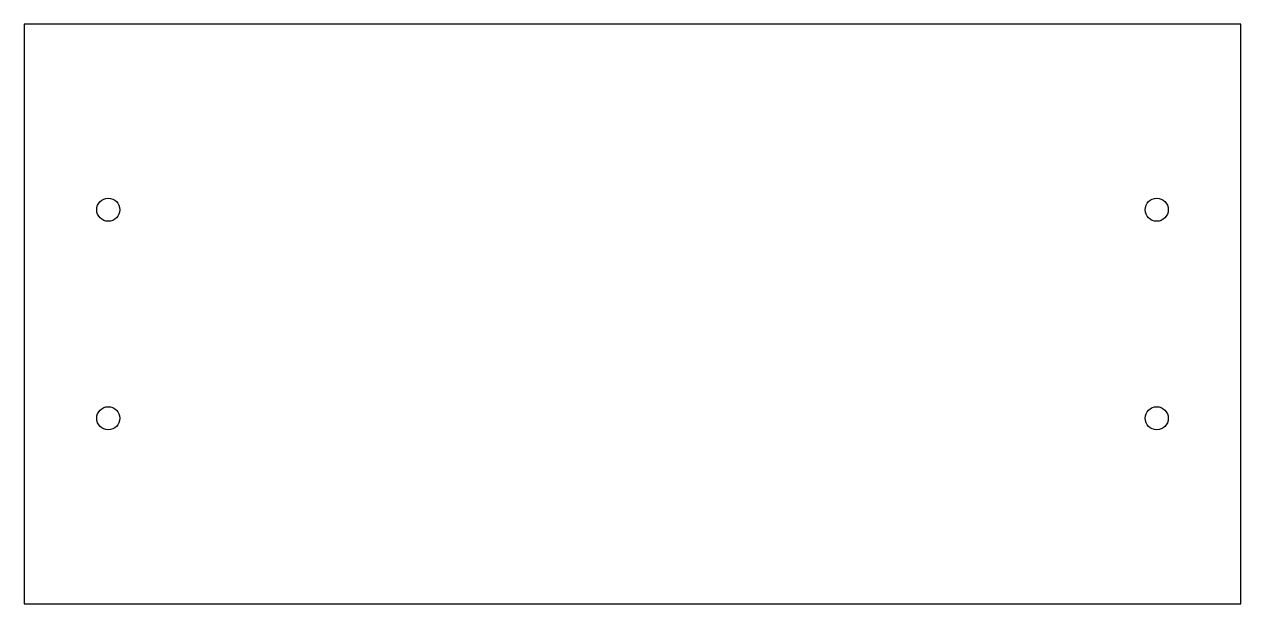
# Model space of a CAD drawing. Header units: millimetres. Extents: x -52 to 53, y -25 to 25.
import ezdxf

# ---------------------------------------------------------------- set-up
doc = ezdxf.new("R2010")
doc.units = ezdxf.units.MM

msp = doc.modelspace()

# ---------------------------------------------------------------- linework, layer by layer
msp.add_lwpolyline([(52.5, -25), (52.5, 25), (-52.5, 25), (-52.5, -25)], close=True)
for centre in [(-45.25, 9), (45.25, 9), (-45.25, -9), (45.25, -9)]:
    msp.add_circle(centre, 1)

doc.saveas('drawing.dxf')
